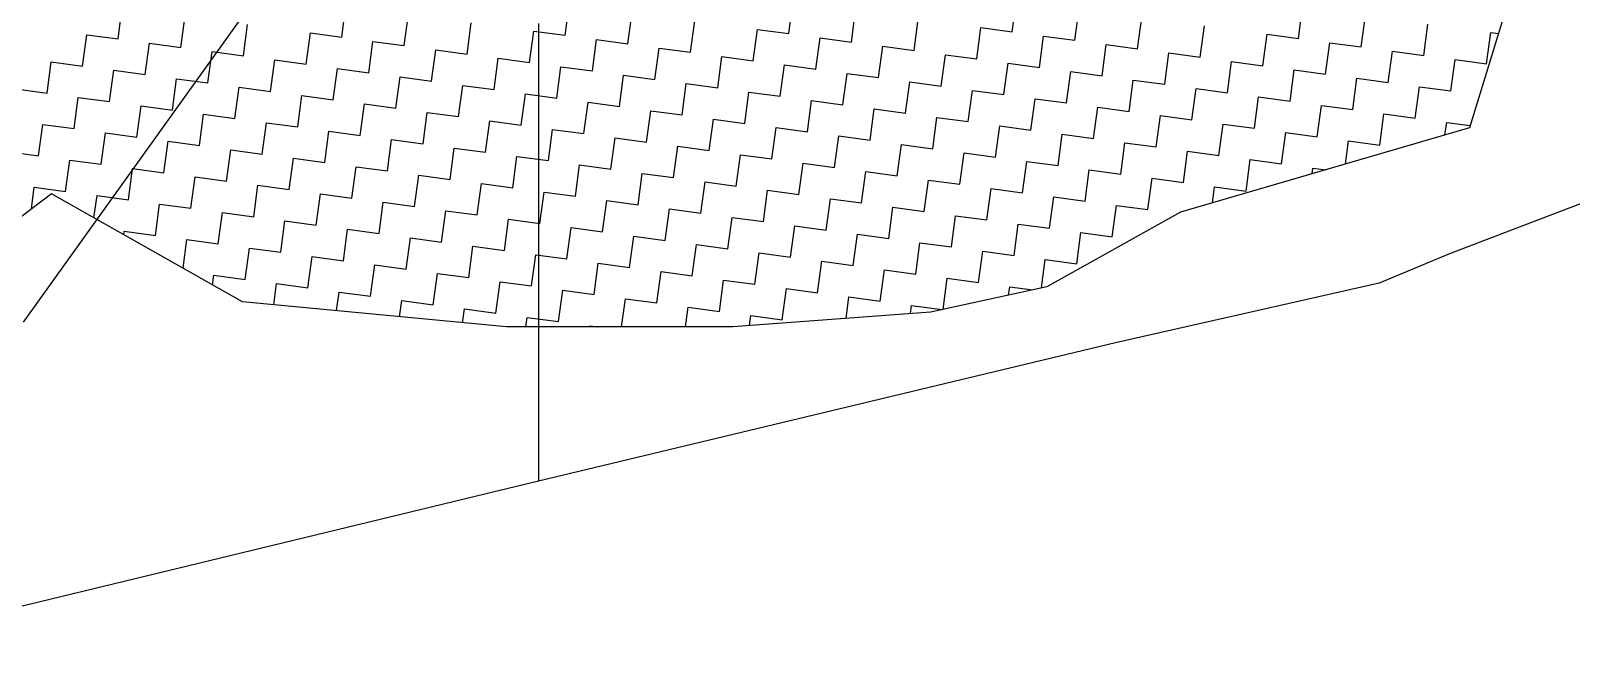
# Model space of a CAD drawing. Header units: metres. Extents: x 291974 to 293244, y 2020596 to 2023640.
# Drawn here: x 292345.3 to 292467.1, y 2020595.6 to 2020645 of the extents above; entities that cross this region are included whole.
import ezdxf

# ---------------------------------------------------------------- set-up
doc = ezdxf.new("R2010")
doc.units = ezdxf.units.M
doc.header["$MEASUREMENT"] = 0
for name, color, linetype in [('POLY_HATCH', 12, 'Continuous'), ('POLY_PARCEL', 6, 'Continuous'), ('V_BOUND_LINE', 7, 'Continuous')]:
    doc.layers.add(name, color=color, linetype=linetype)

msp = doc.modelspace()

# ---------------------------------------------------------------- linework, layer by layer
at = {"layer": 'POLY_HATCH'}
for p, q in [((292463.36, 2020651.4), (292459.03, 2020637.35)), ((292459.03, 2020637.35), (292436.17, 2020630.68)), ((292346.89, 2020632.14), (292333.3, 2020621.78)), ((292362.01, 2020623.6), (292346.89, 2020632.14)), ((292436.17, 2020630.68), (292425.61, 2020624.78)), ((292425.61, 2020624.78), (292416.4, 2020622.77)), ((292382.89, 2020621.6), (292362.01, 2020623.6)), ((292416.4, 2020622.77), (292400.79, 2020621.62)), ((292400.79, 2020621.62), (292382.89, 2020621.6))]:
    msp.add_line(p, q, dxfattribs=at)
at = {"layer": 'POLY_HATCH', "linetype": 'Continuous'}
for p, q in [((292422.88, 2020644.94), (292423.21, 2020647.41)), ((292352.17, 2020644.38), (292352.5, 2020646.85)), ((292357.12, 2020643.71), (292357.46, 2020646.19)), ((292369.85, 2020644.52), (292370.18, 2020646.99)), ((292374.8, 2020643.85), (292375.14, 2020646.33)), ((292387.52, 2020644.66), (292387.86, 2020647.13)), ((292392.48, 2020643.99), (292392.81, 2020646.47)), ((292405.2, 2020644.8), (292405.53, 2020647.27)), ((292410.16, 2020644.13), (292410.49, 2020646.61)), ((292427.83, 2020644.27), (292428.17, 2020646.75)), ((292432.79, 2020643.6), (292433.12, 2020646.08)), ((292445.51, 2020644.41), (292445.84, 2020646.89)), ((292450.46, 2020643.74), (292450.8, 2020646.22)), ((292362.08, 2020643.04), (292362.41, 2020645.52)), ((292367.03, 2020642.37), (292367.37, 2020644.85)), ((292367.37, 2020644.85), (292369.85, 2020644.52)), ((292379.76, 2020643.18), (292380.09, 2020645.66)), ((292384.71, 2020642.51), (292385.05, 2020644.99)), ((292385.05, 2020644.99), (292387.52, 2020644.66)), ((292397.43, 2020643.32), (292397.77, 2020645.8)), ((292402.39, 2020642.65), (292402.72, 2020645.13)), ((292402.72, 2020645.13), (292405.2, 2020644.8)), ((292415.11, 2020643.46), (292415.44, 2020645.94)), ((292420.07, 2020642.79), (292420.4, 2020645.27)), ((292420.4, 2020645.27), (292422.88, 2020644.94)), ((292437.74, 2020642.93), (292438.08, 2020645.41)), ((292455.42, 2020643.07), (292455.75, 2020645.55)), ((292460.37, 2020642.4), (292460.71, 2020644.88)), ((292460.71, 2020644.88), (292461.33, 2020644.8)), ((292349.36, 2020642.23), (292349.69, 2020644.71)), ((292349.69, 2020644.71), (292352.17, 2020644.38)), ((292354.31, 2020641.56), (292354.65, 2020644.04)), ((292354.65, 2020644.04), (292357.12, 2020643.71)), ((292371.99, 2020641.7), (292372.32, 2020644.18)), ((292372.32, 2020644.18), (292374.8, 2020643.85)), ((292389.67, 2020641.84), (292390, 2020644.32)), ((292390, 2020644.32), (292392.48, 2020643.99)), ((292394.62, 2020641.18), (292394.96, 2020643.65)), ((292394.96, 2020643.65), (292397.43, 2020643.32)), ((292407.34, 2020641.98), (292407.68, 2020644.46)), ((292407.68, 2020644.46), (292410.16, 2020644.13)), ((292412.3, 2020641.32), (292412.63, 2020643.79)), ((292412.63, 2020643.79), (292415.11, 2020643.46)), ((292425.02, 2020642.12), (292425.35, 2020644.6)), ((292425.35, 2020644.6), (292427.83, 2020644.27)), ((292429.98, 2020641.46), (292430.31, 2020643.93)), ((292430.31, 2020643.93), (292432.79, 2020643.6)), ((292442.7, 2020642.26), (292443.03, 2020644.74)), ((292443.03, 2020644.74), (292445.51, 2020644.41)), ((292447.65, 2020641.6), (292447.99, 2020644.07)), ((292447.99, 2020644.07), (292450.46, 2020643.74)), ((292346.55, 2020640.09), (292346.88, 2020642.57)), ((292346.88, 2020642.57), (292349.36, 2020642.23)), ((292359.27, 2020640.9), (292359.6, 2020643.37)), ((292359.6, 2020643.37), (292362.08, 2020643.04)), ((292364.22, 2020640.23), (292364.56, 2020642.71)), ((292364.56, 2020642.71), (292367.03, 2020642.37)), ((292376.94, 2020641.04), (292377.28, 2020643.51)), ((292377.28, 2020643.51), (292379.76, 2020643.18)), ((292381.9, 2020640.37), (292382.23, 2020642.85)), ((292382.23, 2020642.85), (292384.71, 2020642.51)), ((292399.58, 2020640.51), (292399.91, 2020642.99)), ((292399.91, 2020642.99), (292402.39, 2020642.65)), ((292417.25, 2020640.65), (292417.59, 2020643.13)), ((292417.59, 2020643.13), (292420.07, 2020642.79)), ((292422.21, 2020639.98), (292422.54, 2020642.46)), ((292422.54, 2020642.46), (292425.02, 2020642.12)), ((292434.93, 2020640.79), (292435.26, 2020643.27)), ((292435.26, 2020643.27), (292437.74, 2020642.93)), ((292439.89, 2020640.12), (292440.22, 2020642.6)), ((292440.22, 2020642.6), (292442.7, 2020642.26)), ((292452.61, 2020640.93), (292452.94, 2020643.41)), ((292452.94, 2020643.41), (292455.42, 2020643.07)), ((292457.56, 2020640.26), (292457.9, 2020642.74)), ((292457.9, 2020642.74), (292460.37, 2020642.4)), ((292351.5, 2020639.42), (292351.84, 2020641.9)), ((292351.84, 2020641.9), (292354.31, 2020641.56)), ((292356.46, 2020638.75), (292356.79, 2020641.23)), ((292356.79, 2020641.23), (292359.27, 2020640.9)), ((292369.18, 2020639.56), (292369.51, 2020642.04)), ((292369.51, 2020642.04), (292371.99, 2020641.7)), ((292374.13, 2020638.89), (292374.47, 2020641.37)), ((292374.47, 2020641.37), (292376.94, 2020641.04)), ((292386.86, 2020639.7), (292387.19, 2020642.18)), ((292387.19, 2020642.18), (292389.67, 2020641.84)), ((292391.81, 2020639.03), (292392.14, 2020641.51)), ((292392.14, 2020641.51), (292394.62, 2020641.18)), ((292404.53, 2020639.84), (292404.87, 2020642.32)), ((292404.87, 2020642.32), (292407.34, 2020641.98)), ((292409.49, 2020639.17), (292409.82, 2020641.65)), ((292409.82, 2020641.65), (292412.3, 2020641.32)), ((292427.16, 2020639.31), (292427.5, 2020641.79)), ((292427.5, 2020641.79), (292429.98, 2020641.46)), ((292444.84, 2020639.45), (292445.18, 2020641.93)), ((292445.18, 2020641.93), (292447.65, 2020641.6)), ((292449.8, 2020638.79), (292450.13, 2020641.26)), ((292450.13, 2020641.26), (292452.61, 2020640.93)), ((292344.07, 2020640.42), (292346.55, 2020640.09)), ((292361.41, 2020638.09), (292361.75, 2020640.56)), ((292361.75, 2020640.56), (292364.22, 2020640.23)), ((292379.09, 2020638.23), (292379.42, 2020640.7)), ((292379.42, 2020640.7), (292381.9, 2020640.37)), ((292384.04, 2020637.56), (292384.38, 2020640.03)), ((292384.38, 2020640.03), (292386.86, 2020639.7)), ((292396.77, 2020638.37), (292397.1, 2020640.84)), ((292397.1, 2020640.84), (292399.58, 2020640.51)), ((292401.72, 2020637.7), (292402.05, 2020640.17)), ((292402.05, 2020640.17), (292404.53, 2020639.84)), ((292414.44, 2020638.51), (292414.78, 2020640.98)), ((292414.78, 2020640.98), (292417.25, 2020640.65)), ((292419.4, 2020637.84), (292419.73, 2020640.31)), ((292419.73, 2020640.31), (292422.21, 2020639.98)), ((292432.12, 2020638.65), (292432.45, 2020641.12)), ((292432.45, 2020641.12), (292434.93, 2020640.79)), ((292437.07, 2020637.98), (292437.41, 2020640.45)), ((292437.41, 2020640.45), (292439.89, 2020640.12)), ((292454.75, 2020638.12), (292455.09, 2020640.59)), ((292455.09, 2020640.59), (292457.56, 2020640.26)), ((292348.69, 2020637.28), (292349.02, 2020639.75)), ((292349.02, 2020639.75), (292351.5, 2020639.42)), ((292353.64, 2020636.61), (292353.98, 2020639.09)), ((292353.98, 2020639.09), (292356.46, 2020638.75)), ((292366.37, 2020637.42), (292366.7, 2020639.89)), ((292366.7, 2020639.89), (292369.18, 2020639.56)), ((292371.32, 2020636.75), (292371.66, 2020639.23)), ((292371.66, 2020639.23), (292374.13, 2020638.89)), ((292389, 2020636.89), (292389.33, 2020639.37)), ((292389.33, 2020639.37), (292391.81, 2020639.03)), ((292406.68, 2020637.03), (292407.01, 2020639.51)), ((292407.01, 2020639.51), (292409.49, 2020639.17)), ((292411.63, 2020636.36), (292411.96, 2020638.84)), ((292411.96, 2020638.84), (292414.44, 2020638.51)), ((292424.35, 2020637.17), (292424.69, 2020639.65)), ((292424.69, 2020639.65), (292427.16, 2020639.31)), ((292429.31, 2020636.5), (292429.64, 2020638.98)), ((292429.64, 2020638.98), (292432.12, 2020638.65)), ((292442.03, 2020637.31), (292442.36, 2020639.79)), ((292442.36, 2020639.79), (292444.84, 2020639.45)), ((292446.98, 2020636.64), (292447.32, 2020639.12)), ((292447.32, 2020639.12), (292449.8, 2020638.79)), ((292345.88, 2020635.13), (292346.21, 2020637.61)), ((292346.21, 2020637.61), (292348.69, 2020637.28)), ((292358.6, 2020635.94), (292358.93, 2020638.42)), ((292358.93, 2020638.42), (292361.41, 2020638.09)), ((292363.56, 2020635.27), (292363.89, 2020637.75)), ((292363.89, 2020637.75), (292366.37, 2020637.42)), ((292376.28, 2020636.08), (292376.61, 2020638.56)), ((292376.61, 2020638.56), (292379.09, 2020638.23)), ((292381.23, 2020635.41), (292381.57, 2020637.89)), ((292381.57, 2020637.89), (292384.04, 2020637.56)), ((292393.95, 2020636.22), (292394.29, 2020638.7)), ((292394.29, 2020638.7), (292396.77, 2020638.37)), ((292398.91, 2020635.55), (292399.24, 2020638.03)), ((292399.24, 2020638.03), (292401.72, 2020637.7)), ((292416.59, 2020635.69), (292416.92, 2020638.17)), ((292416.92, 2020638.17), (292419.4, 2020637.84)), ((292434.26, 2020635.83), (292434.6, 2020638.31)), ((292434.6, 2020638.31), (292437.07, 2020637.98)), ((292439.22, 2020635.17), (292439.55, 2020637.64)), ((292439.55, 2020637.64), (292442.03, 2020637.31)), ((292451.94, 2020635.97), (292452.27, 2020638.45)), ((292452.27, 2020638.45), (292454.75, 2020638.12)), ((292457.09, 2020636.78), (292457.23, 2020637.78)), ((292457.23, 2020637.78), (292459.09, 2020637.53)), ((292350.83, 2020634.47), (292351.17, 2020636.94)), ((292351.17, 2020636.94), (292353.64, 2020636.61)), ((292368.51, 2020634.61), (292368.84, 2020637.08)), ((292368.84, 2020637.08), (292371.32, 2020636.75)), ((292373.47, 2020633.94), (292373.8, 2020636.42)), ((292373.8, 2020636.42), (292376.28, 2020636.08)), ((292386.19, 2020634.75), (292386.52, 2020637.22)), ((292386.52, 2020637.22), (292389, 2020636.89)), ((292391.14, 2020634.08), (292391.48, 2020636.56)), ((292391.48, 2020636.56), (292393.95, 2020636.22)), ((292403.86, 2020634.89), (292404.2, 2020637.36)), ((292404.2, 2020637.36), (292406.68, 2020637.03)), ((292408.82, 2020634.22), (292409.15, 2020636.7)), ((292409.15, 2020636.7), (292411.63, 2020636.36)), ((292421.54, 2020635.03), (292421.88, 2020637.5)), ((292421.88, 2020637.5), (292424.35, 2020637.17)), ((292426.5, 2020634.36), (292426.83, 2020636.84)), ((292426.83, 2020636.84), (292429.31, 2020636.5)), ((292444.17, 2020634.5), (292444.51, 2020636.98)), ((292444.51, 2020636.98), (292446.98, 2020636.64)), ((292343.4, 2020635.47), (292345.88, 2020635.13)), ((292355.79, 2020633.8), (292356.12, 2020636.28)), ((292356.12, 2020636.28), (292358.6, 2020635.94)), ((292360.74, 2020633.13), (292361.08, 2020635.61)), ((292361.08, 2020635.61), (292363.56, 2020635.27)), ((292378.42, 2020633.27), (292378.75, 2020635.75)), ((292378.75, 2020635.75), (292381.23, 2020635.41)), ((292396.1, 2020633.41), (292396.43, 2020635.89)), ((292396.43, 2020635.89), (292398.91, 2020635.55)), ((292401.05, 2020632.74), (292401.39, 2020635.22)), ((292401.39, 2020635.22), (292403.86, 2020634.89)), ((292413.77, 2020633.55), (292414.11, 2020636.03)), ((292414.11, 2020636.03), (292416.59, 2020635.69)), ((292418.73, 2020632.88), (292419.06, 2020635.36)), ((292419.06, 2020635.36), (292421.54, 2020635.03)), ((292431.45, 2020633.69), (292431.79, 2020636.17)), ((292431.79, 2020636.17), (292434.26, 2020635.83)), ((292436.41, 2020633.02), (292436.74, 2020635.5)), ((292436.74, 2020635.5), (292439.22, 2020635.17)), ((292449.22, 2020634.48), (292449.46, 2020636.31)), ((292449.46, 2020636.31), (292451.94, 2020635.97)), ((292348.02, 2020632.32), (292348.36, 2020634.8)), ((292348.36, 2020634.8), (292350.83, 2020634.47)), ((292352.98, 2020631.65), (292353.31, 2020634.13)), ((292353.31, 2020634.13), (292355.79, 2020633.8)), ((292365.7, 2020632.46), (292366.03, 2020634.94)), ((292366.03, 2020634.94), (292368.51, 2020634.61)), ((292370.65, 2020631.79), (292370.99, 2020634.27)), ((292370.99, 2020634.27), (292373.47, 2020633.94)), ((292383.38, 2020632.6), (292383.71, 2020635.08)), ((292383.71, 2020635.08), (292386.19, 2020634.75)), ((292388.33, 2020631.93), (292388.66, 2020634.41)), ((292388.66, 2020634.41), (292391.14, 2020634.08)), ((292406.01, 2020632.07), (292406.34, 2020634.55)), ((292406.34, 2020634.55), (292408.82, 2020634.22)), ((292410.96, 2020631.41), (292411.3, 2020633.88)), ((292411.3, 2020633.88), (292413.77, 2020633.55)), ((292423.68, 2020632.21), (292424.02, 2020634.69)), ((292424.02, 2020634.69), (292426.5, 2020634.36)), ((292428.64, 2020631.55), (292428.97, 2020634.02)), ((292428.97, 2020634.02), (292431.45, 2020633.69)), ((292441.36, 2020632.35), (292441.7, 2020634.83)), ((292441.7, 2020634.83), (292444.17, 2020634.5)), ((292446.59, 2020633.72), (292446.65, 2020634.16)), ((292446.65, 2020634.16), (292447.66, 2020634.03)), ((292357.93, 2020630.99), (292358.27, 2020633.46)), ((292358.27, 2020633.46), (292360.74, 2020633.13)), ((292362.89, 2020630.32), (292363.22, 2020632.8)), ((292363.22, 2020632.8), (292365.7, 2020632.46)), ((292375.61, 2020631.13), (292375.94, 2020633.6)), ((292375.94, 2020633.6), (292378.42, 2020633.27)), ((292380.56, 2020630.46), (292380.9, 2020632.94)), ((292380.9, 2020632.94), (292383.38, 2020632.6)), ((292393.29, 2020631.27), (292393.62, 2020633.74)), ((292393.62, 2020633.74), (292396.1, 2020633.41)), ((292398.24, 2020630.6), (292398.58, 2020633.08)), ((292398.58, 2020633.08), (292401.05, 2020632.74)), ((292415.92, 2020630.74), (292416.25, 2020633.22)), ((292416.25, 2020633.22), (292418.73, 2020632.88)), ((292433.6, 2020630.88), (292433.93, 2020633.36)), ((292433.93, 2020633.36), (292436.41, 2020633.02)), ((292438.71, 2020631.42), (292438.88, 2020632.69)), ((292438.88, 2020632.69), (292441.36, 2020632.35)), ((292345.31, 2020630.94), (292345.54, 2020632.66)), ((292345.54, 2020632.66), (292348.02, 2020632.32)), ((292350.26, 2020630.24), (292350.5, 2020631.99)), ((292350.5, 2020631.99), (292352.98, 2020631.65)), ((292367.84, 2020629.65), (292368.18, 2020632.13)), ((292368.18, 2020632.13), (292370.65, 2020631.79)), ((292372.8, 2020628.98), (292373.13, 2020631.46)), ((292373.13, 2020631.46), (292375.61, 2020631.13)), ((292385.52, 2020629.79), (292385.85, 2020632.27)), ((292385.85, 2020632.27), (292388.33, 2020631.93)), ((292390.47, 2020629.12), (292390.81, 2020631.6)), ((292390.81, 2020631.6), (292393.29, 2020631.27)), ((292403.2, 2020629.93), (292403.53, 2020632.41)), ((292403.53, 2020632.41), (292406.01, 2020632.07)), ((292408.15, 2020629.26), (292408.49, 2020631.74)), ((292408.49, 2020631.74), (292410.96, 2020631.41)), ((292420.87, 2020630.07), (292421.21, 2020632.55)), ((292421.21, 2020632.55), (292423.68, 2020632.21)), ((292425.83, 2020629.4), (292426.16, 2020631.88)), ((292426.16, 2020631.88), (292428.64, 2020631.55)), ((292355.12, 2020628.84), (292355.45, 2020631.32)), ((292355.45, 2020631.32), (292357.93, 2020630.99)), ((292360.08, 2020628.17), (292360.41, 2020630.65)), ((292360.41, 2020630.65), (292362.89, 2020630.32)), ((292377.75, 2020628.31), (292378.09, 2020630.79)), ((292378.09, 2020630.79), (292380.56, 2020630.46)), ((292395.43, 2020628.45), (292395.76, 2020630.93)), ((292395.76, 2020630.93), (292398.24, 2020630.6)), ((292400.38, 2020627.79), (292400.72, 2020630.26)), ((292400.72, 2020630.26), (292403.2, 2020629.93)), ((292413.11, 2020628.59), (292413.44, 2020631.07)), ((292413.44, 2020631.07), (292415.92, 2020630.74)), ((292418.06, 2020627.93), (292418.4, 2020630.4)), ((292418.4, 2020630.4), (292420.87, 2020630.07)), ((292430.78, 2020628.73), (292431.12, 2020631.21)), ((292431.12, 2020631.21), (292433.6, 2020630.88)), ((292352.61, 2020628.91), (292352.64, 2020629.18)), ((292352.64, 2020629.18), (292355.12, 2020628.84)), ((292365.03, 2020627.51), (292365.36, 2020629.98)), ((292365.36, 2020629.98), (292367.84, 2020629.65)), ((292369.99, 2020626.84), (292370.32, 2020629.32)), ((292370.32, 2020629.32), (292372.8, 2020628.98)), ((292382.71, 2020627.65), (292383.04, 2020630.12)), ((292383.04, 2020630.12), (292385.52, 2020629.79)), ((292387.66, 2020626.98), (292388, 2020629.46)), ((292388, 2020629.46), (292390.47, 2020629.12)), ((292405.34, 2020627.12), (292405.67, 2020629.6)), ((292405.67, 2020629.6), (292408.15, 2020629.26)), ((292423.02, 2020627.26), (292423.35, 2020629.74)), ((292423.35, 2020629.74), (292425.83, 2020629.4)), ((292427.97, 2020626.59), (292428.31, 2020629.07)), ((292428.31, 2020629.07), (292430.78, 2020628.73)), ((292357.3, 2020626.26), (292357.6, 2020628.51)), ((292357.6, 2020628.51), (292360.08, 2020628.17)), ((292362.22, 2020625.36), (292362.55, 2020627.84)), ((292362.55, 2020627.84), (292365.03, 2020627.51)), ((292374.94, 2020626.17), (292375.28, 2020628.65)), ((292375.28, 2020628.65), (292377.75, 2020628.31)), ((292379.9, 2020625.5), (292380.23, 2020627.98)), ((292380.23, 2020627.98), (292382.71, 2020627.65)), ((292392.62, 2020626.31), (292392.95, 2020628.79)), ((292392.95, 2020628.79), (292395.43, 2020628.45)), ((292397.57, 2020625.64), (292397.91, 2020628.12)), ((292397.91, 2020628.12), (292400.38, 2020627.79)), ((292410.3, 2020626.45), (292410.63, 2020628.93)), ((292410.63, 2020628.93), (292413.11, 2020628.59)), ((292415.25, 2020625.78), (292415.58, 2020628.26)), ((292415.58, 2020628.26), (292418.06, 2020627.93)), ((292367.17, 2020624.7), (292367.51, 2020627.17)), ((292367.51, 2020627.17), (292369.99, 2020626.84)), ((292384.85, 2020624.84), (292385.19, 2020627.31)), ((292385.19, 2020627.31), (292387.66, 2020626.98)), ((292389.81, 2020624.17), (292390.14, 2020626.65)), ((292390.14, 2020626.65), (292392.62, 2020626.31)), ((292402.53, 2020624.98), (292402.86, 2020627.45)), ((292402.86, 2020627.45), (292405.34, 2020627.12)), ((292407.48, 2020624.31), (292407.82, 2020626.79)), ((292407.82, 2020626.79), (292410.3, 2020626.45)), ((292420.21, 2020625.12), (292420.54, 2020627.59)), ((292420.54, 2020627.59), (292423.02, 2020627.26)), ((292425.19, 2020624.69), (292425.49, 2020626.93)), ((292425.49, 2020626.93), (292427.97, 2020626.59)), ((292359.64, 2020624.94), (292359.74, 2020625.7)), ((292359.74, 2020625.7), (292362.22, 2020625.36)), ((292372.13, 2020624.03), (292372.46, 2020626.51)), ((292372.46, 2020626.51), (292374.94, 2020626.17)), ((292377.08, 2020623.36), (292377.42, 2020625.84)), ((292377.42, 2020625.84), (292379.9, 2020625.5)), ((292394.76, 2020623.5), (292395.1, 2020625.98)), ((292395.1, 2020625.98), (292397.57, 2020625.64)), ((292412.44, 2020623.64), (292412.77, 2020626.12)), ((292412.77, 2020626.12), (292415.25, 2020625.78)), ((292417.4, 2020622.99), (292417.73, 2020625.45)), ((292417.73, 2020625.45), (292420.21, 2020625.12)), ((292364.47, 2020623.36), (292364.7, 2020625.03)), ((292364.7, 2020625.03), (292367.17, 2020624.7)), ((292369.45, 2020622.89), (292369.65, 2020624.36)), ((292369.65, 2020624.36), (292372.13, 2020624.03)), ((292382.04, 2020622.69), (292382.37, 2020625.17)), ((292382.37, 2020625.17), (292384.85, 2020624.84)), ((292387, 2020622.02), (292387.33, 2020624.5)), ((292387.33, 2020624.5), (292389.81, 2020624.17)), ((292399.72, 2020622.83), (292400.05, 2020625.31)), ((292400.05, 2020625.31), (292402.53, 2020624.98)), ((292404.67, 2020622.16), (292405.01, 2020624.64)), ((292405.01, 2020624.64), (292407.48, 2020624.31)), ((292422.59, 2020624.12), (292422.68, 2020624.78)), ((292422.68, 2020624.78), (292424.49, 2020624.54)), ((292374.43, 2020622.41), (292374.61, 2020623.69)), ((292374.61, 2020623.69), (292377.08, 2020623.36)), ((292379.41, 2020621.93), (292379.56, 2020623.03)), ((292379.56, 2020623.03), (292382.04, 2020622.69)), ((292391.98, 2020621.61), (292392.28, 2020623.83)), ((292392.28, 2020623.83), (292394.76, 2020623.5)), ((292397.03, 2020621.62), (292397.24, 2020623.17)), ((292397.24, 2020623.17), (292399.72, 2020622.83)), ((292409.73, 2020622.28), (292409.96, 2020623.97)), ((292409.96, 2020623.97), (292412.44, 2020623.64)), ((292414.83, 2020622.66), (292414.92, 2020623.31)), ((292414.92, 2020623.31), (292417.34, 2020622.98)), ((292384.42, 2020621.6), (292384.52, 2020622.36)), ((292384.52, 2020622.36), (292387, 2020622.02)), ((292402.09, 2020621.72), (292402.19, 2020622.5)), ((292402.19, 2020622.5), (292404.67, 2020622.16)), ((292389.46, 2020621.61), (292389.47, 2020621.69)), ((292389.47, 2020621.69), (292390.07, 2020621.61))]:
    msp.add_line(p, q, dxfattribs=at)
at = {"layer": 'POLY_PARCEL'}
for p, q in [((292344.69, 2020621.98), (292386.77, 2020680.76)), ((292385.42, 2020645.59), (292385.4, 2020609.4))]:
    msp.add_line(p, q, dxfattribs=at)
at = {"layer": 'V_BOUND_LINE'}
for p, q in [((292478.57, 2020635.48), (292457.45, 2020627.38)), ((292457.45, 2020627.38), (292451.9, 2020625.07)), ((292451.9, 2020625.07), (292431.05, 2020620.35)), ((292431.05, 2020620.35), (292385.4, 2020609.4)), ((292385.4, 2020609.4), (292328.22, 2020595.57))]:
    msp.add_line(p, q, dxfattribs=at)

doc.saveas('drawing.dxf')
